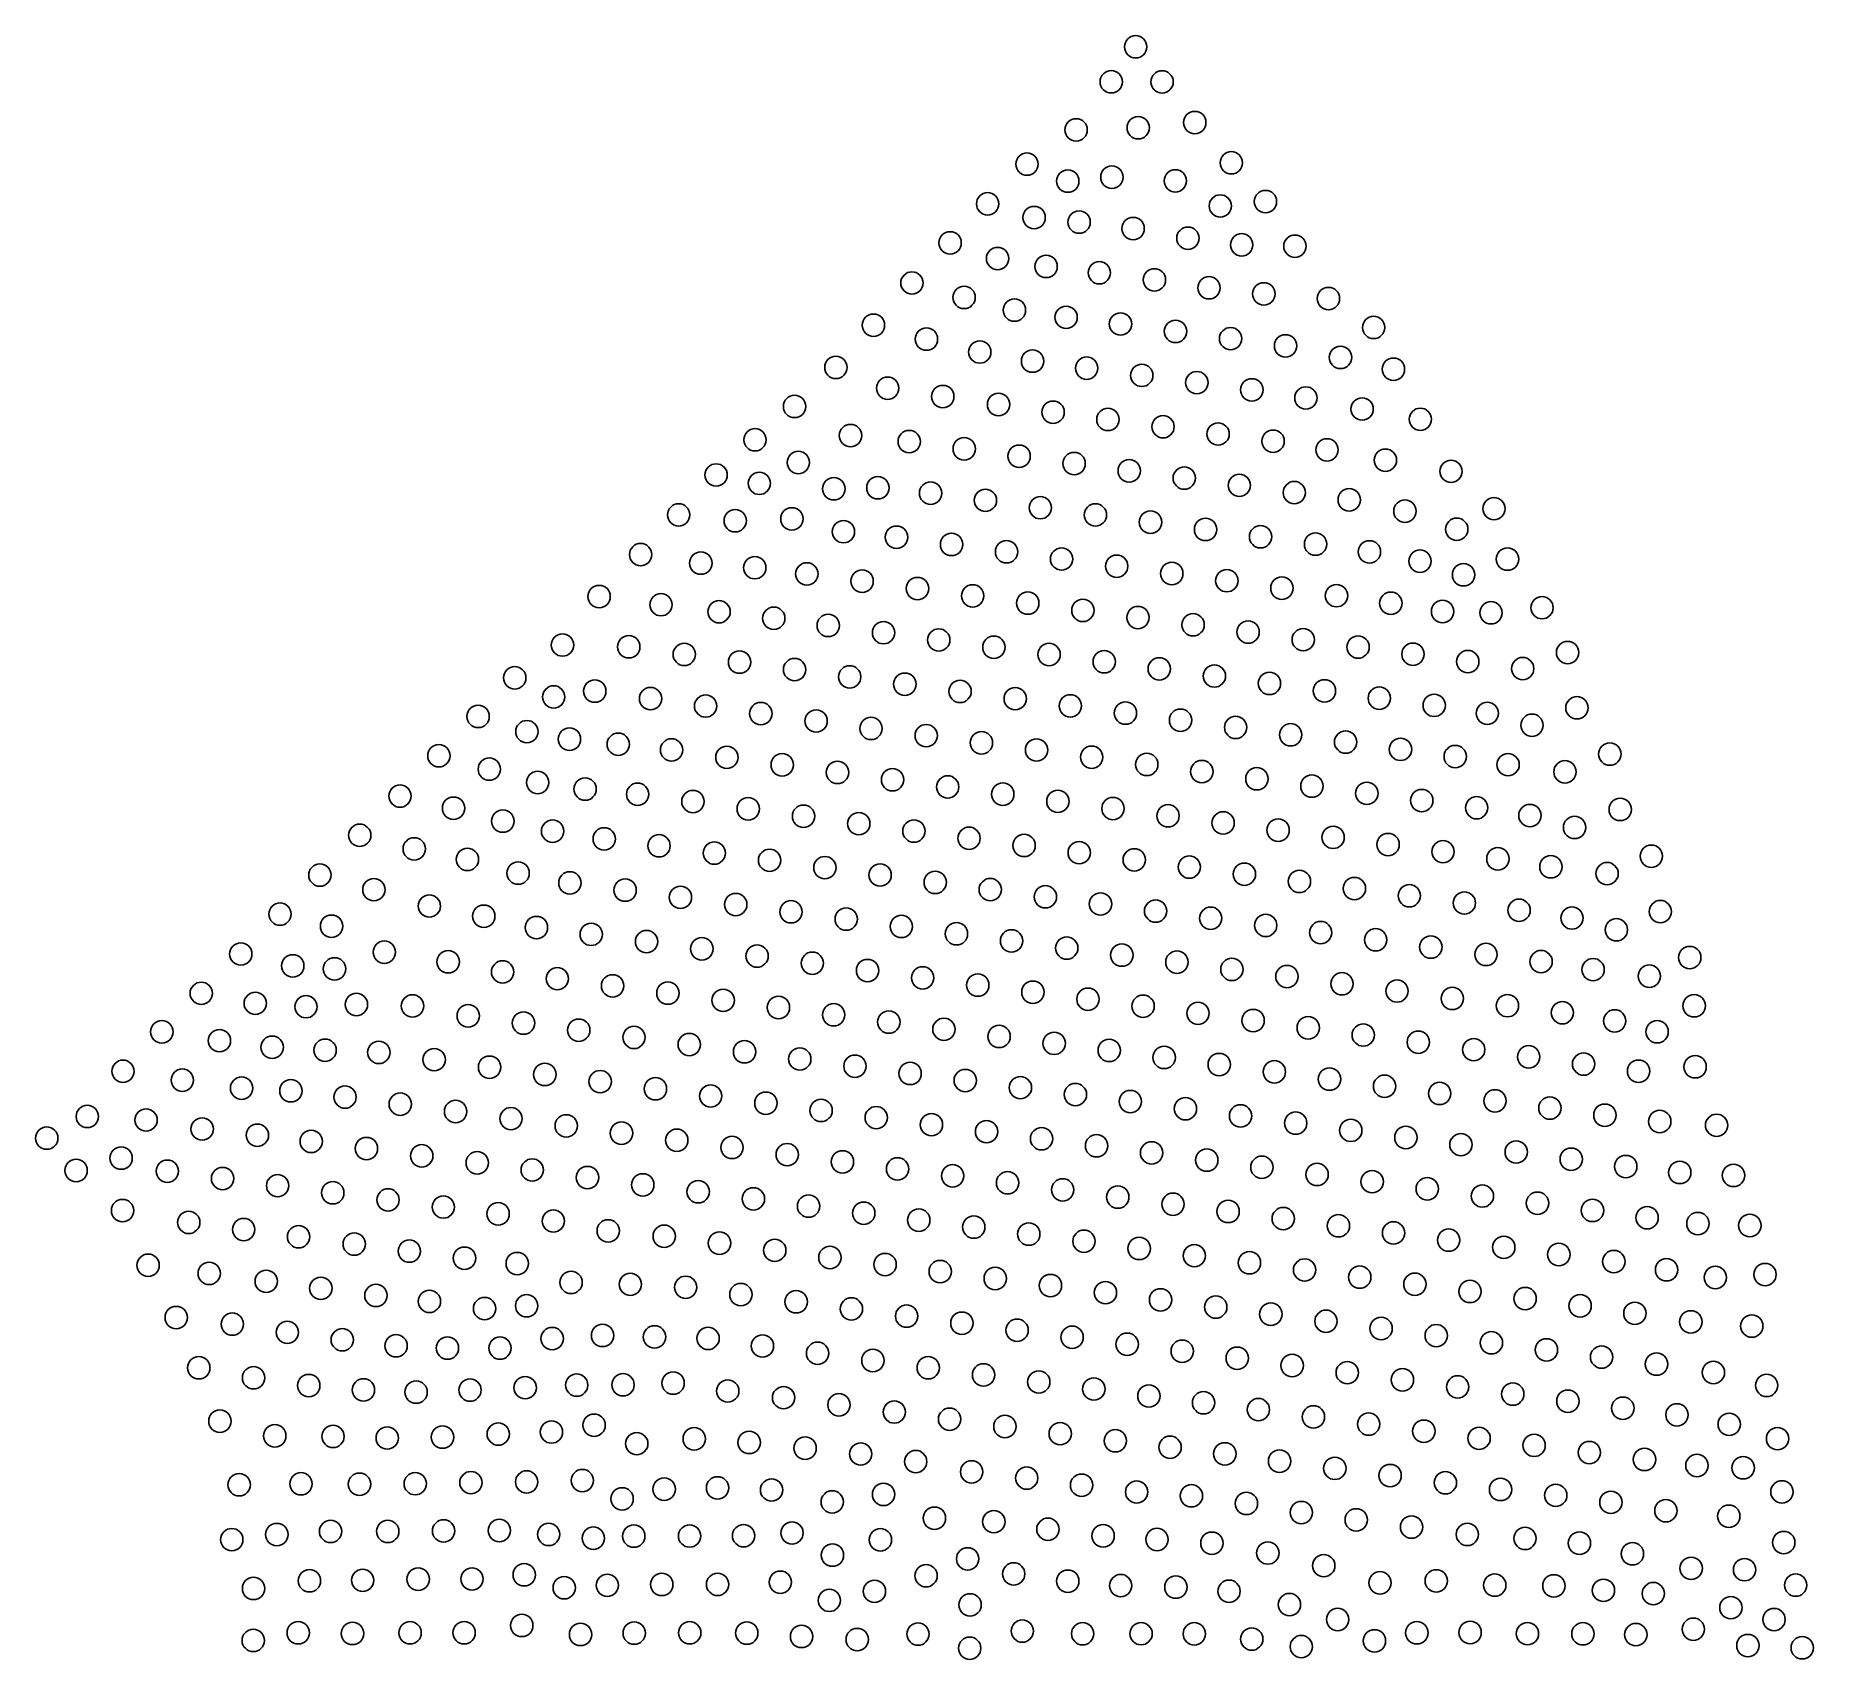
# Model space of a CAD drawing. Header units: metres. Extents: x 0.211 to 0.847, y 0.008 to 0.588.
import ezdxf

# ---------------------------------------------------------------- set-up
doc = ezdxf.new("R2010")
doc.units = ezdxf.units.M

msp = doc.modelspace()

# ---------------------------------------------------------------- linework, layer by layer
for centre in [(0.60446, 0.58434), (0.59573, 0.57181), (0.61389, 0.57177), (0.62559, 0.55724), (0.58315, 0.55463), (0.60537, 0.55539), (0.63866, 0.54285), (0.56559, 0.54239), (0.59595, 0.53772), (0.61864, 0.53638), (0.58019, 0.5363), (0.55152, 0.52818), (0.63472, 0.52742), (0.65086, 0.52899), (0.56814, 0.52329), (0.58423, 0.52166), (0.60355, 0.51935), (0.53811, 0.51422), (0.62314, 0.51588), (0.64236, 0.51353), (0.66141, 0.51303), (0.55509, 0.50863), (0.57243, 0.5058), (0.52446, 0.49989), (0.59147, 0.50355), (0.61115, 0.50099), (0.5431, 0.49473), (0.63068, 0.49817), (0.65029, 0.496), (0.67338, 0.49432), (0.56111, 0.4902), (0.57959, 0.4876), (0.51069, 0.48478), (0.52965, 0.47982), (0.59903, 0.48522), (0.6187, 0.48258), (0.6384, 0.47999), (0.68956, 0.484), (0.54872, 0.4752), (0.65805, 0.4774), (0.6777, 0.47328), (0.49726, 0.46971), (0.56758, 0.47196), (0.58693, 0.46944), (0.60663, 0.46686), (0.69663, 0.46905), (0.51577, 0.46226), (0.62632, 0.46426), (0.64599, 0.46166), (0.48249, 0.45574), (0.53548, 0.45929), (0.55543, 0.45645), (0.66532, 0.45878), (0.68542, 0.45483), (0.57492, 0.45368), (0.59454, 0.45109), (0.61424, 0.4485), (0.70624, 0.45115), (0.46833, 0.44384), (0.50249, 0.44533), (0.52349, 0.44318), (0.63392, 0.4459), (0.65359, 0.44332), (0.48383, 0.43571), (0.54314, 0.4406), (0.56277, 0.43796), (0.58245, 0.43532), (0.67287, 0.44022), (0.69375, 0.43652), (0.45443, 0.43125), (0.60215, 0.43273), (0.62184, 0.43014), (0.71722, 0.43255), (0.46988, 0.42825), (0.49653, 0.42631), (0.51228, 0.42666), (0.53113, 0.42474), (0.55072, 0.42218), (0.64152, 0.42754), (0.66118, 0.42494), (0.68082, 0.42236), (0.44104, 0.41697), (0.57037, 0.41955), (0.59006, 0.41696), (0.70074, 0.41831), (0.73258, 0.4192), (0.46127, 0.41489), (0.48153, 0.41556), (0.49996, 0.41097), (0.60976, 0.41438), (0.62944, 0.41178), (0.71926, 0.41184), (0.51894, 0.40899), (0.53861, 0.4064), (0.55828, 0.4038), (0.64912, 0.40917), (0.66878, 0.40654), (0.68804, 0.40375), (0.42744, 0.40278), (0.44897, 0.39974), (0.46827, 0.3981), (0.57797, 0.4012), (0.59767, 0.39862), (0.70612, 0.40043), (0.73741, 0.40117), (0.48687, 0.39586), (0.50665, 0.39328), (0.52645, 0.39065), (0.61736, 0.39603), (0.63705, 0.39345), (0.65674, 0.39078), (0.7217, 0.39557), (0.4126, 0.38779), (0.43472, 0.38487), (0.54617, 0.38803), (0.56587, 0.38543), (0.67627, 0.38809), (0.69569, 0.38538), (0.74976, 0.3838), (0.45548, 0.38236), (0.47504, 0.38001), (0.49453, 0.37745), (0.58558, 0.38284), (0.60528, 0.38027), (0.62498, 0.3777), (0.71419, 0.38244), (0.73151, 0.38197), (0.5143, 0.37486), (0.53404, 0.37226), (0.64467, 0.37509), (0.66438, 0.37237), (0.3995, 0.37045), (0.4232, 0.36983), (0.44305, 0.3671), (0.55376, 0.36965), (0.57348, 0.36706), (0.68398, 0.36973), (0.70361, 0.36716), (0.75891, 0.36777), (0.38242, 0.35872), (0.46282, 0.36434), (0.4825, 0.36167), (0.5022, 0.35905), (0.5932, 0.36448), (0.6129, 0.36192), (0.6326, 0.35937), (0.72322, 0.36452), (0.74285, 0.36202), (0.41105, 0.35397), (0.52192, 0.35645), (0.54166, 0.35387), (0.6523, 0.35673), (0.67195, 0.35406), (0.39635, 0.35189), (0.43098, 0.35129), (0.45068, 0.34864), (0.47042, 0.34594), (0.56139, 0.35128), (0.5811, 0.3487), (0.60081, 0.34613), (0.69157, 0.35145), (0.7112, 0.34888), (0.73021, 0.34604), (0.76225, 0.34801), (0.36933, 0.34493), (0.38678, 0.33949), (0.4902, 0.34329), (0.50981, 0.34064), (0.62051, 0.34356), (0.6402, 0.341), (0.74617, 0.34177), (0.40199, 0.3368), (0.41944, 0.33497), (0.43851, 0.33294), (0.52956, 0.33806), (0.5493, 0.33549), (0.65988, 0.33836), (0.67953, 0.33576), (0.69916, 0.33315), (0.3553, 0.33088), (0.45828, 0.3303), (0.47806, 0.32762), (0.56902, 0.33292), (0.58872, 0.33034), (0.60842, 0.32777), (0.71873, 0.33057), (0.73761, 0.32768), (0.774, 0.33147), (0.37333, 0.32608), (0.39063, 0.32131), (0.49784, 0.32491), (0.51752, 0.32229), (0.62811, 0.3252), (0.64779, 0.32264), (0.75796, 0.32511), (0.3414, 0.31646), (0.40758, 0.31896), (0.42637, 0.3171), (0.44615, 0.3145), (0.53724, 0.31971), (0.55693, 0.31714), (0.57664, 0.31457), (0.66746, 0.32002), (0.68711, 0.31743), (0.70675, 0.31486), (0.36054, 0.31212), (0.46592, 0.31189), (0.48569, 0.30924), (0.59634, 0.31199), (0.61603, 0.30941), (0.72639, 0.31229), (0.74544, 0.30949), (0.77771, 0.31167), (0.327, 0.30243), (0.37817, 0.30749), (0.39597, 0.30391), (0.50544, 0.30658), (0.52517, 0.30394), (0.54487, 0.30136), (0.63572, 0.30684), (0.65539, 0.30426), (0.67505, 0.30169), (0.76141, 0.30523), (0.34649, 0.29756), (0.41442, 0.30113), (0.43402, 0.29867), (0.4538, 0.29608), (0.56455, 0.29879), (0.58426, 0.29622), (0.69471, 0.29913), (0.71435, 0.29657), (0.78885, 0.29495), (0.3655, 0.29381), (0.38364, 0.28892), (0.47356, 0.29349), (0.49332, 0.29087), (0.60396, 0.29364), (0.62365, 0.29108), (0.64333, 0.28852), (0.73398, 0.29401), (0.75293, 0.29117), (0.77301, 0.28873), (0.31276, 0.28822), (0.33205, 0.28299), (0.40215, 0.2854), (0.4219, 0.28284), (0.51307, 0.28824), (0.53277, 0.28559), (0.55246, 0.28301), (0.663, 0.28595), (0.68266, 0.28339), (0.3519, 0.27715), (0.44167, 0.28025), (0.46144, 0.27766), (0.57217, 0.28044), (0.59188, 0.27786), (0.70232, 0.28082), (0.72199, 0.27822), (0.29849, 0.27426), (0.31692, 0.26993), (0.37136, 0.27349), (0.39019, 0.26945), (0.48121, 0.27508), (0.50096, 0.27248), (0.52067, 0.26984), (0.61159, 0.27534), (0.63127, 0.27276), (0.65095, 0.27022), (0.74155, 0.27562), (0.76047, 0.27285), (0.79207, 0.27514), (0.40977, 0.26701), (0.42955, 0.26442), (0.54038, 0.26723), (0.56008, 0.26466), (0.67061, 0.26764), (0.69027, 0.26508), (0.77634, 0.26864), (0.28447, 0.25999), (0.3358, 0.26064), (0.35862, 0.2572), (0.44932, 0.26184), (0.46908, 0.25926), (0.48884, 0.25668), (0.5798, 0.26211), (0.59951, 0.25959), (0.61921, 0.25707), (0.71, 0.26247), (0.72973, 0.25983), (0.74941, 0.25727), (0.80258, 0.25872), (0.30306, 0.25574), (0.31797, 0.25466), (0.37809, 0.25358), (0.39765, 0.25117), (0.50858, 0.25407), (0.52829, 0.25145), (0.63887, 0.25449), (0.65855, 0.25192), (0.76801, 0.2544), (0.78813, 0.25207), (0.27034, 0.24594), (0.41742, 0.24859), (0.43719, 0.24601), (0.54799, 0.24887), (0.5677, 0.24633), (0.67823, 0.24934), (0.69791, 0.24675), (0.71768, 0.2441), (0.28965, 0.24235), (0.30779, 0.24115), (0.3258, 0.24194), (0.34587, 0.24142), (0.36579, 0.23788), (0.45696, 0.24343), (0.47672, 0.24086), (0.49646, 0.23826), (0.5874, 0.24382), (0.6071, 0.24131), (0.62675, 0.23878), (0.73739, 0.24151), (0.75703, 0.239), (0.80416, 0.24147), (0.25624, 0.23216), (0.38556, 0.2353), (0.40531, 0.23275), (0.51619, 0.23566), (0.5359, 0.23307), (0.64646, 0.23619), (0.66616, 0.2336), (0.77574, 0.23606), (0.79091, 0.2322), (0.27683, 0.22901), (0.29568, 0.22665), (0.3146, 0.22558), (0.42507, 0.23018), (0.44484, 0.22761), (0.46459, 0.22503), (0.55561, 0.23052), (0.57531, 0.22804), (0.59499, 0.22553), (0.68584, 0.23102), (0.70552, 0.22845), (0.72533, 0.22579), (0.33383, 0.22482), (0.35362, 0.22222), (0.37342, 0.21952), (0.48434, 0.22246), (0.50408, 0.21987), (0.61464, 0.22302), (0.63433, 0.22046), (0.74499, 0.22322), (0.76463, 0.22065), (0.80451, 0.21967), (0.24234, 0.21806), (0.26357, 0.21489), (0.39319, 0.21692), (0.41297, 0.21436), (0.5238, 0.21728), (0.54353, 0.21475), (0.56323, 0.21221), (0.65405, 0.21786), (0.67377, 0.21527), (0.69346, 0.2127), (0.78428, 0.21808), (0.28476, 0.21203), (0.30237, 0.21109), (0.32174, 0.20885), (0.3415, 0.2063), (0.43274, 0.2118), (0.45248, 0.20922), (0.47222, 0.20664), (0.5829, 0.20973), (0.60255, 0.20724), (0.71315, 0.21013), (0.73294, 0.20748), (0.22958, 0.20191), (0.25059, 0.20064), (0.36128, 0.20368), (0.38108, 0.20113), (0.49196, 0.20407), (0.5117, 0.20149), (0.62225, 0.20468), (0.64196, 0.2021), (0.66168, 0.19952), (0.75258, 0.20492), (0.77224, 0.20236), (0.79185, 0.20011), (0.21508, 0.19416), (0.27066, 0.19742), (0.2904, 0.1952), (0.40085, 0.19854), (0.4206, 0.19594), (0.44037, 0.19339), (0.53143, 0.19897), (0.55113, 0.19648), (0.57082, 0.19395), (0.68138, 0.19694), (0.70108, 0.19438), (0.81219, 0.19875), (0.24168, 0.18701), (0.30964, 0.193), (0.3294, 0.19044), (0.34916, 0.18784), (0.46012, 0.19083), (0.47986, 0.18826), (0.59048, 0.19142), (0.61016, 0.18889), (0.72077, 0.19183), (0.74052, 0.1892), (0.22558, 0.18259), (0.2582, 0.18234), (0.36902, 0.18533), (0.38869, 0.18278), (0.4996, 0.18568), (0.51931, 0.18315), (0.53901, 0.18068), (0.62988, 0.18631), (0.6496, 0.18374), (0.66931, 0.18117), (0.7602, 0.18662), (0.7797, 0.184), (0.79901, 0.18189), (0.81822, 0.18084), (0.27797, 0.17972), (0.29764, 0.17717), (0.31735, 0.17463), (0.40844, 0.18007), (0.42821, 0.17745), (0.44801, 0.175), (0.55866, 0.1782), (0.57836, 0.17565), (0.68902, 0.1786), (0.70872, 0.17604), (0.24218, 0.16826), (0.33712, 0.17207), (0.3569, 0.16953), (0.46776, 0.17245), (0.4875, 0.16987), (0.59807, 0.17309), (0.6178, 0.17052), (0.63752, 0.16795), (0.72843, 0.17346), (0.74814, 0.17088), (0.76781, 0.16832), (0.26585, 0.16404), (0.28549, 0.16148), (0.37649, 0.1671), (0.39622, 0.16453), (0.50722, 0.16731), (0.52689, 0.16484), (0.54657, 0.16237), (0.65723, 0.16539), (0.67695, 0.16282), (0.78734, 0.16571), (0.80549, 0.16361), (0.82407, 0.16292), (0.30514, 0.15891), (0.32504, 0.15629), (0.41585, 0.16099), (0.43587, 0.15907), (0.45564, 0.15661), (0.56624, 0.15986), (0.58597, 0.15729), (0.69666, 0.16026), (0.71637, 0.1577), (0.73609, 0.15512), (0.25132, 0.1487), (0.34474, 0.15377), (0.36446, 0.15123), (0.38332, 0.14933), (0.47539, 0.15405), (0.49513, 0.15148), (0.51485, 0.14897), (0.60571, 0.15472), (0.62544, 0.15214), (0.64515, 0.14959), (0.75577, 0.15256), (0.77543, 0.15002), (0.27317, 0.14581), (0.29355, 0.14297), (0.40257, 0.14258), (0.53457, 0.14645), (0.55423, 0.14398), (0.66487, 0.14703), (0.68458, 0.14447), (0.79428, 0.14709), (0.81173, 0.14433), (0.8295, 0.1454), (0.31309, 0.14047), (0.3328, 0.13791), (0.42375, 0.14189), (0.44354, 0.14083), (0.46329, 0.13823), (0.57398, 0.14145), (0.59365, 0.13892), (0.61336, 0.13633), (0.7043, 0.14191), (0.72401, 0.13934), (0.74371, 0.13679), (0.26137, 0.13002), (0.35191, 0.1358), (0.37165, 0.13322), (0.38668, 0.13422), (0.48305, 0.13566), (0.5028, 0.1331), (0.52256, 0.13054), (0.63309, 0.13377), (0.65279, 0.13123), (0.76338, 0.13421), (0.78297, 0.13152), (0.28145, 0.12767), (0.30111, 0.12473), (0.41382, 0.12362), (0.54232, 0.12799), (0.56205, 0.12547), (0.6725, 0.12868), (0.69221, 0.12611), (0.71194, 0.12355), (0.80297, 0.12847), (0.82477, 0.12698), (0.32076, 0.12208), (0.33999, 0.11993), (0.35837, 0.11911), (0.37715, 0.11911), (0.39581, 0.12249), (0.4324, 0.12309), (0.45155, 0.12257), (0.471, 0.11985), (0.49072, 0.11725), (0.58173, 0.12296), (0.60141, 0.12047), (0.6211, 0.11797), (0.73165, 0.121), (0.75135, 0.11845), (0.26944, 0.11206), (0.51049, 0.11467), (0.53027, 0.11208), (0.64077, 0.11547), (0.66041, 0.11288), (0.77106, 0.1159), (0.79069, 0.11337), (0.28905, 0.10848), (0.30878, 0.10571), (0.32832, 0.10414), (0.36644, 0.10409), (0.38616, 0.10495), (0.40458, 0.10588), (0.42115, 0.10599), (0.43905, 0.10659), (0.55006, 0.1095), (0.5698, 0.10698), (0.58949, 0.10447), (0.68012, 0.11031), (0.69986, 0.10775), (0.71959, 0.10521), (0.81103, 0.11038), (0.83008, 0.10576), (0.34715, 0.10336), (0.45859, 0.10375), (0.47856, 0.10138), (0.49836, 0.09882), (0.60918, 0.10197), (0.62874, 0.09956), (0.73929, 0.10266), (0.75901, 0.1001), (0.27699, 0.09298), (0.41079, 0.09153), (0.51815, 0.09624), (0.53793, 0.09366), (0.64833, 0.0971), (0.66802, 0.09449), (0.68777, 0.09193), (0.77866, 0.09759), (0.79801, 0.09522), (0.8167, 0.09185), (0.29663, 0.08773), (0.31745, 0.08753), (0.33683, 0.08695), (0.35659, 0.08728), (0.37654, 0.08837), (0.39556, 0.08909), (0.44661, 0.08666), (0.46625, 0.08536), (0.55771, 0.09107), (0.57748, 0.0885), (0.59719, 0.08597), (0.70749, 0.08938), (0.72724, 0.08684), (0.83398, 0.08671), (0.42604, 0.08493), (0.48625, 0.08332), (0.50613, 0.08124), (0.61675, 0.08364), (0.63634, 0.08127), (0.6559, 0.07867), (0.74694, 0.08432), (0.76667, 0.08175), (0.7864, 0.07929), (0.5258, 0.07851), (0.5458, 0.07484), (0.56549, 0.07264), (0.67567, 0.0761), (0.69544, 0.07353), (0.80516, 0.07713), (0.82169, 0.0763), (0.28389, 0.07025), (0.30599, 0.07059), (0.32692, 0.07042), (0.34685, 0.07062), (0.36677, 0.071), (0.38668, 0.07124), (0.4066, 0.07173), (0.43586, 0.06867), (0.45495, 0.06911), (0.47427, 0.06837), (0.5143, 0.0668), (0.58512, 0.07008), (0.6048, 0.06765), (0.62438, 0.06629), (0.7152, 0.07096), (0.73493, 0.06856), (0.75466, 0.06645), (0.83555, 0.0677), (0.42081, 0.06518), (0.49596, 0.0641), (0.64405, 0.06356), (0.66369, 0.06031), (0.77439, 0.06395), (0.79405, 0.06096), (0.31659, 0.05356), (0.33701, 0.05356), (0.35699, 0.05373), (0.37691, 0.05389), (0.5325, 0.05827), (0.55374, 0.05704), (0.57309, 0.05432), (0.68333, 0.05769), (0.7031, 0.05512), (0.81654, 0.05898), (0.28124, 0.05062), (0.29735, 0.05243), (0.39455, 0.05249), (0.41053, 0.05115), (0.42499, 0.05189), (0.44495, 0.05191), (0.46426, 0.05202), (0.48158, 0.053), (0.51318, 0.05055), (0.59281, 0.05198), (0.61209, 0.05067), (0.6317, 0.04934), (0.72304, 0.05249), (0.74368, 0.05106), (0.76314, 0.04935), (0.83619, 0.04957), (0.49604, 0.04509), (0.54437, 0.04374), (0.65172, 0.04583), (0.6717, 0.04131), (0.78208, 0.04557), (0.30901, 0.03592), (0.32804, 0.03607), (0.34789, 0.03649), (0.36715, 0.03654), (0.38582, 0.03806), (0.41554, 0.03429), (0.43501, 0.0346), (0.45496, 0.03462), (0.4774, 0.0354), (0.52951, 0.03772), (0.56084, 0.03836), (0.58019, 0.03576), (0.5991, 0.03418), (0.69182, 0.03518), (0.71194, 0.03587), (0.73284, 0.03436), (0.80309, 0.04036), (0.82217, 0.03987), (0.84046, 0.03437), (0.28902, 0.03316), (0.40012, 0.03343), (0.49492, 0.02891), (0.51105, 0.03214), (0.61884, 0.03365), (0.63784, 0.03216), (0.754, 0.03409), (0.77172, 0.03249), (0.78955, 0.03132), (0.54524, 0.02729), (0.65944, 0.02739), (0.67668, 0.02207), (0.81729, 0.0263), (0.83272, 0.02205), (0.305, 0.01732), (0.32441, 0.01707), (0.345, 0.01732), (0.36432, 0.01734), (0.38495, 0.01995), (0.40595, 0.01672), (0.42515, 0.01721), (0.44499, 0.01731), (0.46539, 0.01722), (0.48499, 0.016), (0.52663, 0.01686), (0.56392, 0.01794), (0.58549, 0.01698), (0.60638, 0.01699), (0.62542, 0.01694), (0.64596, 0.01508), (0.705, 0.01732), (0.72405, 0.01742), (0.74454, 0.017), (0.76439, 0.01696), (0.78331, 0.01666), (0.80386, 0.01858), (0.28893, 0.01459), (0.5049, 0.0149), (0.54511, 0.01179), (0.66368, 0.01237), (0.68983, 0.01443), (0.82336, 0.01275), (0.84281, 0.01195)]:
    msp.add_circle(centre, 0.004)

doc.saveas('drawing.dxf')
